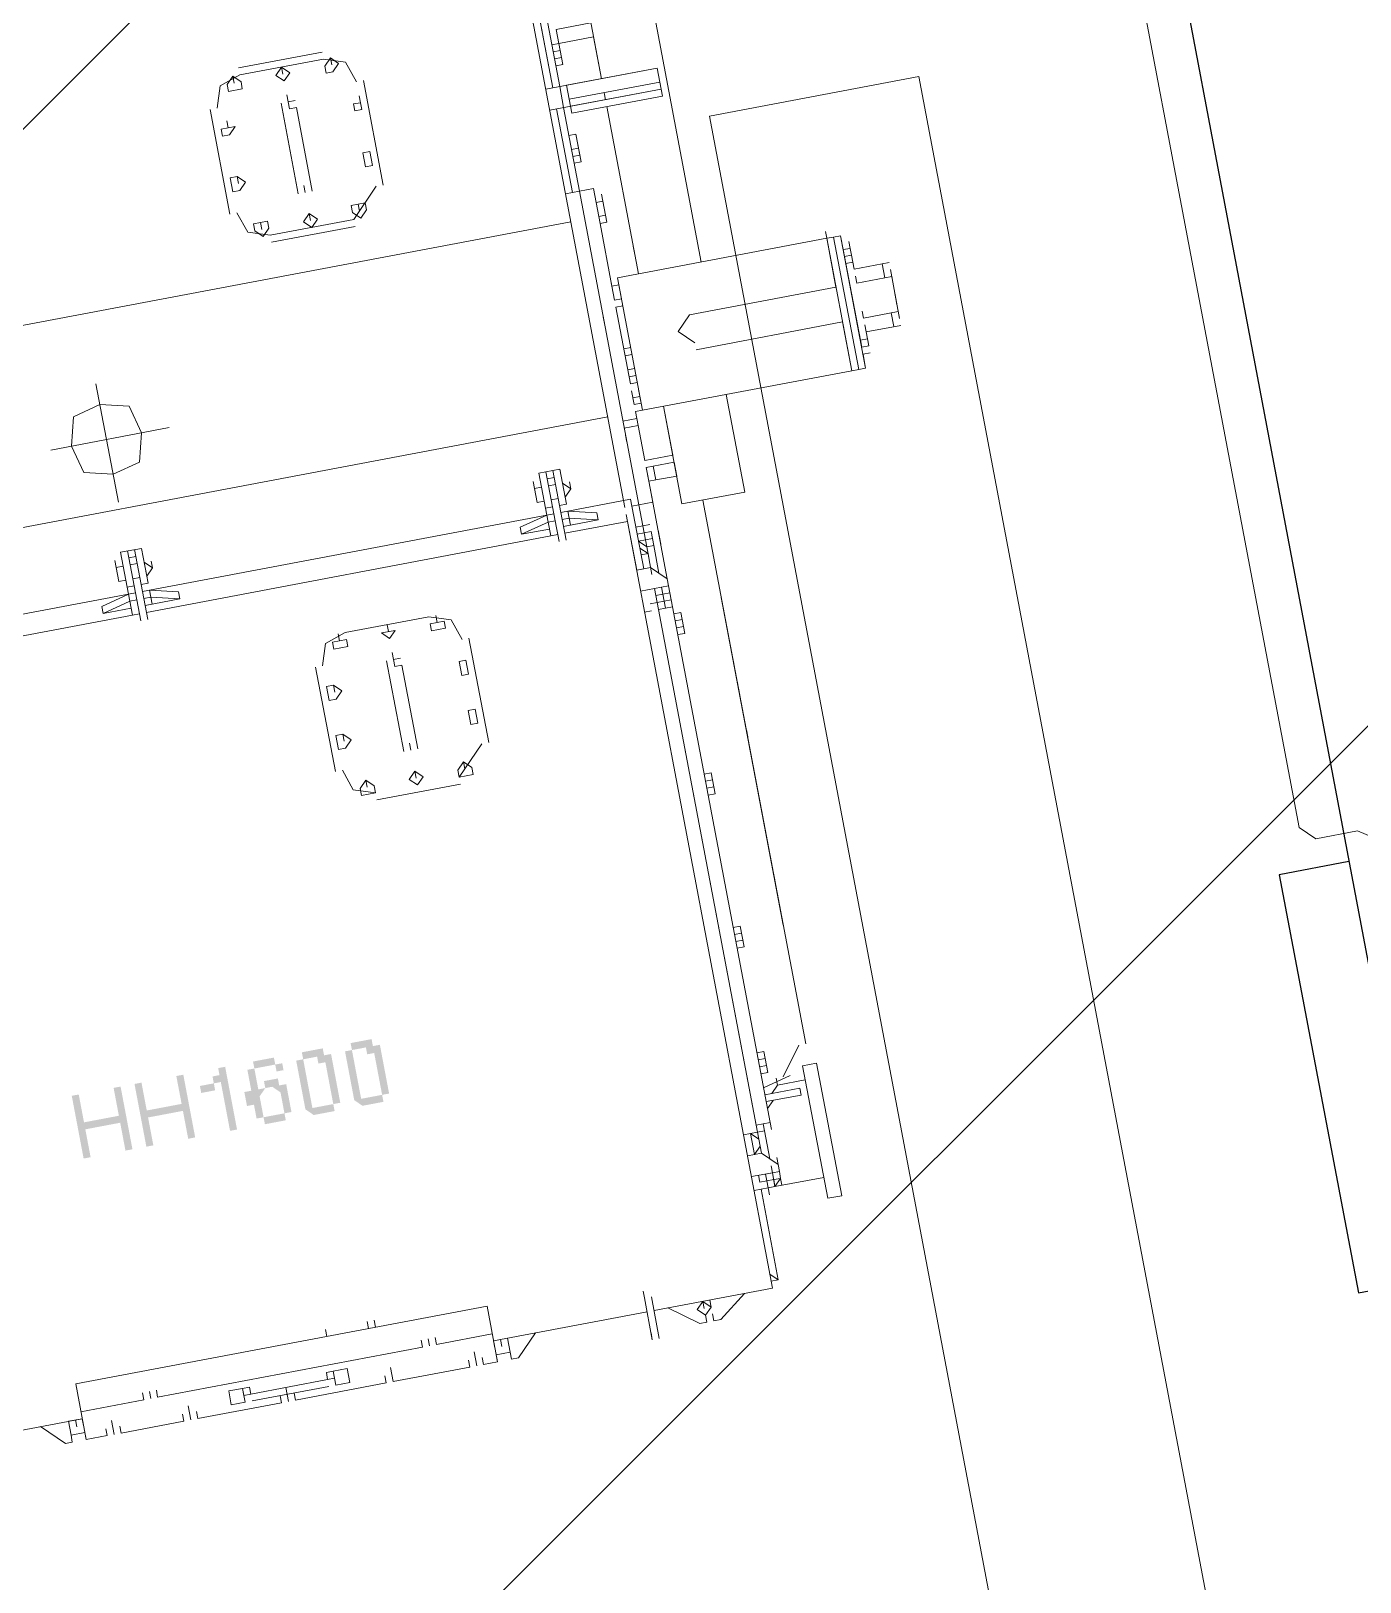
# Model space of a CAD drawing. Extents: x 407440 to 411585, y 6041728 to 6045069.
# Drawn here: x 408266.95 to 408277.7, y 6044218.58 to 6044231.13 of the extents above; entities that cross this region are included whole.
import ezdxf

# ---------------------------------------------------------------- set-up
doc = ezdxf.new("R2010")
doc.units = 0
doc.header["$LTSCALE"] = 5
doc.linetypes.add('foc-TIELINE', pattern=[1.875, 1.25, -0.625])
doc.layers.add('P-PROPOSED-EXISTING-H', color=59, linetype='Continuous')
doc.layers.add('T-TIE', color=201, linetype='foc-TIELINE')

# ---------------------------------------------------------------- blocks, each defined once
blk = doc.blocks.new('P-RIG-877')
at = {"layer": 'T-TIE', "linetype": 'ByBlock', "transparency": 33554559}
for points in [[(3.1687, -16.1534), (3.1687, -16.1649), (3.1802, -16.1649), (3.1802, -16.1763), (3.1802, -16.1419), (3.1916, -16.1419), (3.1916, -16.1304), (3.2031, -16.1304), (3.2146, -16.1304), (3.2261, -16.1304), (3.2376, -16.1304), (3.249, -16.1304), (3.2605, -16.1304), (3.2605, -16.1534), (3.2605, -16.1189), (3.249, -16.1189), (3.2376, -16.1189), (3.2261, -16.1189), (3.2146, -16.1189), (3.2031, -16.1189), (3.1916, -16.1189), (3.1802, -16.1189), (3.1802, -16.1304), (3.1687, -16.1304), (3.1687, -16.1419)], [(3.1802, -16.1763), (3.1916, -16.1763), (3.2031, -16.1763), (3.2146, -16.1763), (3.2261, -16.1763), (3.2376, -16.1763), (3.249, -16.1763), (3.2605, -16.1763), (3.2605, -16.1763), (3.272, -16.1649), (3.272, -16.1304), (3.2605, -16.1304), (3.2605, -16.1649), (3.249, -16.1649), (3.2376, -16.1649), (3.2261, -16.1649), (3.2146, -16.1649), (3.2031, -16.1649), (3.1916, -16.1649), (3.1802, -16.1649), (3.1802, -16.1534)], [(3.1687, -16.2338), (3.1687, -16.2452), (3.1802, -16.2452), (3.1802, -16.2567), (3.1802, -16.2223), (3.1916, -16.2223), (3.1916, -16.2108), (3.2031, -16.2108), (3.2146, -16.2108), (3.2261, -16.2108), (3.2376, -16.2108), (3.249, -16.2108), (3.2605, -16.2108), (3.2605, -16.2338), (3.2605, -16.1993), (3.249, -16.1993), (3.2376, -16.1993), (3.2261, -16.1993), (3.2146, -16.1993), (3.2031, -16.1993), (3.1916, -16.1993), (3.1802, -16.1993), (3.1802, -16.2108), (3.1687, -16.2108), (3.1687, -16.2223)], [(3.1802, -16.2567), (3.1916, -16.2567), (3.2031, -16.2567), (3.2146, -16.2567), (3.2261, -16.2567), (3.2376, -16.2567), (3.249, -16.2567), (3.2605, -16.2567), (3.2605, -16.2567), (3.272, -16.2452), (3.272, -16.2108), (3.2605, -16.2108), (3.2605, -16.2452), (3.249, -16.2452), (3.2376, -16.2452), (3.2261, -16.2452), (3.2146, -16.2452), (3.2031, -16.2452), (3.1916, -16.2452), (3.1802, -16.2452), (3.1802, -16.2338)], [(3.1687, -16.3026), (3.1687, -16.3256), (3.1802, -16.3256), (3.1802, -16.2912), (3.1916, -16.2912), (3.1916, -16.2797), (3.1802, -16.2797), (3.1802, -16.2912), (3.1687, -16.2912)], [(3.1802, -16.3256), (3.1802, -16.3371), (3.1916, -16.3371), (3.2031, -16.3371), (3.2146, -16.3371), (3.2146, -16.3486), (3.2261, -16.3486), (3.2376, -16.3486), (3.2376, -16.3371), (3.249, -16.3371), (3.2605, -16.3371), (3.2605, -16.3256), (3.272, -16.3256), (3.272, -16.2912), (3.2605, -16.2912), (3.2605, -16.2797), (3.2605, -16.3256), (3.249, -16.3256), (3.2376, -16.3256), (3.2261, -16.3256), (3.2261, -16.3256), (3.2146, -16.3141), (3.2146, -16.3256), (3.2031, -16.3256), (3.1916, -16.3256), (3.1802, -16.3256), (3.1802, -16.3026)], [(3.2031, -16.3026), (3.2031, -16.3141), (3.2146, -16.3141), (3.2146, -16.3256), (3.2146, -16.2797), (3.2146, -16.2912), (3.2031, -16.2912)], [(3.2146, -16.2797), (3.2146, -16.3141), (3.2146, -16.3026), (3.2261, -16.2912), (3.2376, -16.2912), (3.249, -16.2912), (3.2605, -16.2912), (3.2605, -16.3026), (3.2605, -16.2797), (3.249, -16.2797), (3.2376, -16.2797), (3.2261, -16.2797), (3.2146, -16.2797)], [(3.1687, -16.3715), (3.1687, -16.383), (3.1802, -16.383), (3.1802, -16.3945), (3.1916, -16.3945), (3.1916, -16.406), (3.1916, -16.383), (3.272, -16.383), (3.272, -16.3715)], [(3.1916, -16.406), (3.1916, -16.4174), (3.2031, -16.4174), (3.2031, -16.3945), (3.1916, -16.3945), (3.1916, -16.383)], [(3.1687, -16.4404), (3.1687, -16.4519), (3.2146, -16.4519), (3.2146, -16.5093), (3.2261, -16.4519), (3.272, -16.4519), (3.272, -16.4404)], [(3.1687, -16.5093), (3.1687, -16.5208), (3.272, -16.5208), (3.272, -16.5093), (3.2261, -16.5093), (3.2261, -16.4519), (3.2146, -16.5093)], [(3.1687, -16.5437), (3.1687, -16.5552), (3.2146, -16.5552), (3.2146, -16.6126), (3.2261, -16.5552), (3.272, -16.5552), (3.272, -16.5437)], [(3.1687, -16.6126), (3.1687, -16.6241), (3.272, -16.6241), (3.272, -16.6126), (3.2261, -16.6126), (3.2261, -16.5552), (3.2146, -16.6126)]]:
    blk.add_hatch(color=256, dxfattribs=at).paths.add_polyline_path(points)
at = {"layer": 'T-TIE', "linetype": 'ByBlock', "lineweight": 18}
for points in [[(3.1113, -14.592), (3.1342, -14.569), (3.1342, -14.5002), (3.1572, -14.4657), (3.1572, -14.1787), (0.6774, -14.1787), (0.6774, -14.4657), (0.7003, -14.5002), (0.7003, -14.569), (0.7233, -14.592)], [(2.0321, -15.1546), (2.0321, -15.166), (2.2502, -15.166), (2.2502, -15.1546)], [(3.559, -15.4301), (3.559, -15.4531), (3.3409, -15.4531), (3.3409, -15.4301)], [(2.962, -15.4416), (2.9735, -15.4416)], [(1.7336, -15.476), (1.7451, -15.476)], [(2.0321, -15.476), (1.7566, -15.476)], [(2.365, -15.5105), (2.365, -15.5219), (2.365, -15.5105), (2.3421, -15.5105), (2.3421, -15.476), (2.365, -15.476)], [(2.1469, -15.5219), (2.1469, -15.5105)], [(2.1584, -15.5219), (2.1584, -15.5105)], [(2.5602, -15.5219), (2.5602, -15.5334)], [(1.7451, -15.5564), (1.8828, -15.5564)], [(2.3995, -15.6597), (2.411, -15.6138), (2.3995, -15.6138), (2.388, -15.6597)], [(2.4339, -15.6712), (2.4224, -15.6712)], [(2.4224, -15.6827), (2.4339, -15.6827)], [(2.4339, -15.6827), (2.4224, -15.6827)], [(3.6968, -15.6712), (3.6853, -15.6827), (3.6968, -15.6942), (3.7083, -15.6827)], [(3.6968, -15.6712), (3.6853, -15.6712)], [(3.6853, -15.6827), (3.6968, -15.6827)], [(3.6968, -15.6827), (3.6853, -15.6827)], [(2.3765, -15.6942), (2.388, -15.6942)], [(1.5958, -15.9123), (1.6073, -15.8778), (1.6417, -15.8664), (1.6073, -15.8778)], [(1.6647, -15.8664), (1.6762, -15.8664)], [(1.6877, -15.8664), (1.6762, -15.8664), (1.6762, -15.8778), (1.6877, -15.8778)], [(1.7566, -15.8664), (1.768, -15.8664)], [(1.7795, -15.8778), (1.7566, -15.8778), (1.7566, -15.8664), (1.7795, -15.8664)], [(1.814, -15.8664), (1.8599, -15.9123)], [(2.5143, -15.9123), (2.5258, -15.8778), (2.5602, -15.8664), (2.5258, -15.8778)], [(2.5946, -15.8664), (2.6061, -15.8664)], [(2.6176, -15.8778), (2.5946, -15.8778), (2.5946, -15.8664), (2.6176, -15.8664)], [(2.675, -15.8664), (2.6865, -15.8664)], [(2.698, -15.8778), (2.675, -15.8778), (2.675, -15.8664), (2.698, -15.8664)], [(2.7324, -15.8664), (2.7783, -15.9123)], [(1.6188, -15.9008), (1.6188, -15.9123), (1.6073, -15.9123), (1.5958, -15.9008), (1.6073, -15.8893)], [(1.5958, -15.9008), (1.6073, -15.9008)], [(1.8484, -15.9123), (1.8369, -15.9123), (1.8369, -15.8893), (1.8484, -15.8893), (1.8599, -15.9008)], [(1.8369, -15.9008), (1.8484, -15.9008)], [(2.5143, -15.9008), (2.5258, -15.9008)], [(2.5372, -15.9008), (2.5372, -15.9123), (2.5258, -15.9123), (2.5258, -15.8893), (2.5372, -15.8893)], [(2.7783, -15.9123), (2.7669, -15.9123), (2.7554, -15.9008), (2.7669, -15.8893), (2.7783, -15.8893)], [(2.7554, -15.9008), (2.7669, -15.9008)], [(1.6188, -15.9812), (1.6073, -15.9927), (1.5958, -15.9812), (1.6073, -15.9697)], [(1.5958, -15.9812), (1.6073, -15.9812)], [(1.8599, -15.9812), (1.8484, -15.9927), (1.8369, -15.9812), (1.8484, -15.9697)], [(1.8369, -15.9812), (1.8484, -15.9812)], [(2.5143, -15.9812), (2.5258, -15.9812)], [(2.5372, -15.9812), (2.5258, -15.9927), (2.5258, -15.9697)], [(2.7783, -15.9812), (2.7669, -15.9927), (2.7554, -15.9812), (2.7669, -15.9697)], [(2.7554, -15.9812), (2.7669, -15.9812)], [(3.6968, -16.0041), (3.6853, -16.0041)], [(3.6279, -16.7045), (3.6279, -16.0271)], [(3.6738, -16.1189), (3.6738, -16.0271)], [(3.6853, -16.0156), (3.6968, -16.0156)], [(3.6853, -16.0156), (3.6968, -16.0156)], [(3.6968, -16.0271), (3.6853, -16.0271)], [(1.6417, -16.096), (1.6073, -16.0845), (1.5958, -16.0501), (1.6073, -16.0845)], [(1.6188, -16.073), (1.6073, -16.073), (1.5958, -16.0615), (1.6073, -16.0501), (1.6188, -16.0501)], [(1.5958, -16.0615), (1.6073, -16.0615)], [(1.8599, -16.0501), (1.8484, -16.0845), (1.814, -16.096), (1.8484, -16.0845)], [(1.8599, -16.0615), (1.8484, -16.073), (1.8369, -16.073), (1.8369, -16.0501), (1.8484, -16.0501)], [(1.8369, -16.0615), (1.8484, -16.0615)], [(2.5602, -16.096), (2.5258, -16.0845), (2.5143, -16.0501), (2.5258, -16.0845)], [(2.5143, -16.0615), (2.5258, -16.0615)], [(2.5372, -16.073), (2.5258, -16.073), (2.5258, -16.0501), (2.5372, -16.0501)], [(2.7783, -16.0501), (2.7669, -16.0845), (2.7324, -16.096), (2.7669, -16.0845)], [(2.7783, -16.0615), (2.7783, -16.073), (2.7669, -16.073), (2.7554, -16.0615), (2.7669, -16.0501), (2.7783, -16.0501)], [(2.7554, -16.0615), (2.7669, -16.0615)], [(3.7083, -16.0615), (3.7198, -16.0615), (3.7083, -16.0615), (3.6968, -16.0615)], [(1.6647, -16.0845), (1.6762, -16.0845)], [(1.6877, -16.096), (1.6762, -16.096), (1.6762, -16.073), (1.6877, -16.0845)], [(1.7795, -16.096), (1.7566, -16.096), (1.7566, -16.0845), (1.768, -16.073), (1.7795, -16.0845)], [(1.7566, -16.0845), (1.768, -16.0845)], [(2.6176, -16.096), (2.5946, -16.096), (2.5946, -16.0845), (2.6061, -16.073), (2.6176, -16.0845)], [(2.5946, -16.0845), (2.6061, -16.0845)], [(2.698, -16.096), (2.675, -16.096), (2.675, -16.0845), (2.6865, -16.073), (2.698, -16.0845)], [(2.675, -16.0845), (2.6865, -16.0845)], [(3.6624, -16.1189), (3.6738, -16.1189)], [(3.6624, -16.1304), (3.6738, -16.1304)], [(3.6624, -16.1304), (3.6738, -16.1304)], [(3.6624, -16.1419), (3.6738, -16.1419)], [(3.6624, -16.1419), (3.6738, -16.1419)], [(3.6738, -16.5782), (3.6738, -16.1419)], [(3.6164, -16.2223), (3.6279, -16.2223)], [(3.6853, -16.2682), (3.6853, -16.2912), (3.7083, -16.2912), (3.7083, -16.2682)], [(2.078, -16.3715), (2.0895, -16.4174), (2.1354, -16.4289), (2.1813, -16.4174), (2.1928, -16.3715), (2.1813, -16.3256), (2.1354, -16.3141), (2.0895, -16.3256)], [(2.3995, -16.3486), (2.411, -16.3026), (2.3995, -16.3026), (2.388, -16.3486)], [(3.6164, -16.2912), (3.6279, -16.2912)], [(2.388, -16.383), (2.3995, -16.383), (2.411, -16.4289), (2.3995, -16.4289)], [(2.4224, -16.3715), (2.4339, -16.3715)], [(2.4339, -16.3715), (2.4224, -16.3715)], [(3.7083, -16.3715), (3.7198, -16.3715), (3.7083, -16.3715), (3.6968, -16.3715)], [(3.7083, -16.3715), (3.7198, -16.3715)], [(3.6853, -16.4289), (3.6968, -16.4289)], [(3.6853, -16.4634), (3.6853, -16.4404), (3.7083, -16.4404), (3.7083, -16.4634)], [(3.7083, -16.5323), (3.7198, -16.5323), (3.7083, -16.5323), (3.6968, -16.5323)], [(3.7083, -16.5323), (3.7198, -16.5323)], [(3.6624, -16.5897), (3.6738, -16.5897)], [(3.6624, -16.5897), (3.6738, -16.5897)], [(3.6624, -16.6011), (3.6738, -16.6011)], [(3.6624, -16.6011), (3.6738, -16.6011)], [(3.6738, -16.7045), (3.6738, -16.6011)], [(3.7083, -16.6585), (3.7198, -16.6585), (3.7083, -16.6585), (3.6968, -16.6585)], [(3.6853, -16.7159), (3.6968, -16.7159)], [(3.6968, -16.7159), (3.6853, -16.7159)], [(3.6968, -16.7274), (3.6853, -16.7274)]]:
    blk.add_lwpolyline(points, close=True, dxfattribs=at)
at = {"layer": 'T-TIE', "linetype": 'ByBlock', "lineweight": 25}
for points in [[(8.4383, -17.4048), (8.2202, -17.4048), (8.1513, -17.4737), (7.9906, -17.4737), (7.9906, -18.2084), (-4.1905, -18.2084), (-4.1905, -14.5231), (7.9906, -14.5231), (7.9906, -15.5564), (8.0021, -15.5564), (7.9217, -15.5794)], [(3.1802, -14.5231), (3.1802, -14.6379), (3.869, -14.6379), (3.869, -14.5231)]]:
    blk.add_lwpolyline(points, dxfattribs=at)
at = {"layer": 'T-TIE', "linetype": 'ByBlock', "lineweight": 18}
for points in [[(5.2697, -15.3153), (1.8025, -15.3153), (1.8025, -14.9709), (5.2697, -14.9709)], [(2.0895, -15.0742), (2.0895, -15.1316), (2.078, -15.1316), (2.0665, -15.1316), (2.0551, -15.1316), (2.0551, -15.1431), (2.0436, -15.1431)], [(2.1584, -15.0742), (2.1125, -15.0742), (2.1125, -15.1316), (2.101, -15.1316)], [(2.1813, -15.0742), (2.101, -15.0742)], [(2.1699, -15.0742), (2.1699, -15.1316), (2.1584, -15.1316)], [(2.1928, -15.0742), (2.1928, -15.1316), (2.1813, -15.1316)], [(2.1125, -15.0857), (2.0895, -15.0857)], [(2.1928, -15.0857), (2.1699, -15.0857)], [(2.1928, -15.1431), (2.2043, -15.1431), (2.2043, -15.1316), (2.2158, -15.1316), (2.2043, -15.1316), (2.2043, -15.1431), (2.078, -15.1431), (2.0665, -15.1431), (2.0551, -15.1431), (2.0321, -15.1431), (2.2502, -15.1431), (2.2273, -15.1431), (2.2273, -15.1316)], [(2.0551, -15.1431), (2.0665, -15.1431), (2.0665, -15.1316), (2.0551, -15.1316), (2.0436, -15.1316)], [(2.078, -15.1316), (2.0665, -15.1316)], [(2.078, -15.1431), (2.078, -15.1316), (2.078, -15.1431)], [(2.2043, -15.1431), (2.2158, -15.1431), (2.2043, -15.1431), (2.2158, -15.1431), (2.2158, -15.1316), (2.2043, -15.1316), (2.1928, -15.1316), (2.2043, -15.1316)], [(2.0321, -15.1546), (2.0321, -15.1431)], [(2.0665, -15.1431), (2.0665, -15.1431)], [(2.0665, -15.1431), (2.0665, -15.1431)], [(2.2158, -15.1431), (2.2158, -15.1431)], [(2.2158, -15.1431), (2.2158, -15.1431)], [(2.2502, -15.1546), (2.2502, -15.1431), (2.2387, -15.1431)], [(2.1584, -15.4071), (2.1354, -15.4301), (2.1125, -15.4071), (2.1125, -15.166), (2.0321, -15.166), (2.0206, -15.166)], [(2.0321, -15.166), (2.0321, -15.5105), (2.2502, -15.5105), (2.2502, -15.166)], [(2.2387, -15.166), (2.2502, -15.166), (2.1699, -15.166), (2.1699, -15.4071)], [(2.0321, -15.3727), (1.0447, -15.3727), (1.0447, -15.476)], [(1.7106, -15.3842), (1.7566, -15.3842), (1.7566, -15.5334), (1.7106, -15.5334), (1.7106, -15.3842), (1.7106, -15.5679)], [(1.7336, -15.3842), (1.7336, -15.5334)], [(1.7451, -15.5334), (1.7451, -15.3842), (1.7451, -15.5679)], [(2.2502, -15.3727), (2.411, -15.3727), (2.411, -15.476), (2.2502, -15.476), (2.3306, -15.476), (2.3306, -15.5219), (2.2502, -15.5219), (2.2502, -15.5105)], [(3.3065, -15.4416), (2.411, -15.4416)], [(2.5717, -15.4416), (2.5832, -15.4416), (3.1113, -15.4416), (3.0998, -15.4416)], [(2.6635, -15.4416), (2.652, -15.4416)], [(2.6865, -15.4416), (2.675, -15.4416)], [(2.7324, -15.4416), (2.7209, -15.4416), (2.7095, -15.4416)], [(2.8013, -15.4416), (2.7898, -15.4416)], [(2.8243, -15.4416), (2.8128, -15.4416)], [(2.8702, -15.4416), (2.8587, -15.4416)], [(2.9046, -15.4416), (2.8931, -15.4416)], [(3.008, -15.4416), (2.9965, -15.4416)], [(3.0424, -15.4416), (3.0309, -15.4416)], [(3.3524, -15.4875), (3.3065, -15.4531)], [(3.3639, -15.499), (3.3639, -15.4531)], [(3.5246, -15.5449), (3.5246, -15.5334), (3.5131, -15.5334), (3.5131, -15.5219), (3.5246, -15.5219), (3.5246, -15.5334), (3.5246, -15.4531)], [(1.6188, -15.476), (1.6188, -15.5334), (1.6417, -15.5334), (1.6417, -15.476), (1.6417, -15.5334), (1.6417, -15.476), (1.7106, -15.476), (1.2973, -15.476)], [(1.9976, -15.476), (1.9862, -15.476)], [(3.3524, -15.476), (3.3639, -15.5219)], [(3.3868, -15.5219), (3.3868, -15.4645), (3.3753, -15.4645), (3.3753, -15.5219)], [(1.8943, -15.5105), (1.9058, -15.5105), (1.9058, -15.5219), (1.9058, -15.5105), (1.9402, -15.5105), (1.9402, -15.5219), (2.0436, -15.5219), (2.0321, -15.5219), (2.0436, -15.5219), (2.0665, -15.5219), (2.0436, -15.5219), (2.0665, -15.5219), (2.0665, -15.5105), (2.0436, -15.5105), (2.0436, -15.5219), (2.0436, -15.5105), (2.0321, -15.5105)], [(1.9288, -15.5219), (1.9058, -15.5219), (1.9288, -15.5219), (1.9288, -15.5105)], [(1.9402, -15.5105), (1.9402, -15.5105)], [(2.0665, -15.5105), (2.0665, -15.5105)], [(2.2043, -15.5105), (2.2043, -15.5219), (2.078, -15.5219), (2.078, -15.5105)], [(2.1813, -15.5219), (2.1813, -15.5105), (2.1813, -15.5219)], [(2.1928, -15.5105), (2.1928, -15.5219)], [(2.2273, -15.5219), (2.2387, -15.5219), (2.2158, -15.5219), (2.2387, -15.5219), (2.2387, -15.5105), (2.2158, -15.5105)], [(2.2158, -15.5219), (2.2387, -15.5219), (2.2273, -15.5219), (2.2273, -15.5105), (2.2387, -15.5105)], [(2.2158, -15.5105), (2.2158, -15.5105)], [(2.3306, -15.5105), (2.3306, -15.5219), (2.2961, -15.5219), (2.2847, -15.5219)], [(2.365, -15.5219), (2.3421, -15.5219), (2.365, -15.5219), (2.3535, -15.5219), (2.365, -15.5219), (2.3421, -15.5219), (2.3421, -15.5105)], [(2.3421, -15.5105), (2.3421, -15.5105)], [(2.365, -15.5105), (2.3535, -15.5105)], [(2.5832, -15.5219), (2.5832, -15.5105), (2.6176, -15.5105), (2.6176, -15.5219)], [(2.6061, -15.5219), (2.6061, -15.5105), (2.5832, -15.5105)], [(2.5832, -15.5105), (2.5832, -15.5105)], [(2.5946, -15.5219), (2.5946, -15.5105)], [(2.5946, -15.5105), (2.5946, -15.5105)], [(2.6061, -15.5105), (2.6061, -15.5105)], [(2.8472, -15.5219), (2.8472, -15.5105), (2.8817, -15.5105), (2.8817, -15.5219)], [(2.8702, -15.5219), (2.8702, -15.5105), (2.8472, -15.5105)], [(2.8472, -15.5105), (2.8472, -15.5105)], [(2.8587, -15.5219), (2.8587, -15.5105)], [(2.8587, -15.5105), (2.8587, -15.5105)], [(2.8702, -15.5105), (2.8702, -15.5105)], [(3.0998, -15.5219), (3.0998, -15.5105), (3.1342, -15.5105), (3.1342, -15.5219)], [(3.1113, -15.5219), (3.1113, -15.5105), (3.1342, -15.5105)], [(3.1113, -15.5105), (3.1113, -15.5105)], [(3.1228, -15.5219), (3.1228, -15.5105)], [(3.1228, -15.5105), (3.1228, -15.5105)], [(3.1342, -15.5105), (3.1342, -15.5105)], [(3.3065, -15.5219), (3.3065, -15.5105), (3.3409, -15.5105), (3.3409, -15.5219)], [(3.3294, -15.5219), (3.3294, -15.5105), (3.3065, -15.5105)], [(3.3065, -15.5105), (3.3065, -15.5105)], [(3.3179, -15.5219), (3.3179, -15.5105)], [(3.3179, -15.5105), (3.3179, -15.5105)], [(3.3294, -15.5105), (3.3294, -15.5105)], [(3.3753, -15.5105), (3.3639, -15.499), (3.3524, -15.499)], [(3.3983, -15.5219), (3.3868, -15.5105)], [(1.6417, -15.5449), (1.6417, -15.5334), (1.6762, -15.5334), (1.6762, -15.5449)], [(1.6647, -15.5449), (1.6647, -15.5334), (1.6417, -15.5334)], [(1.6417, -15.5334), (1.6417, -15.5334)], [(1.6417, -15.5334), (1.6417, -15.5334)], [(1.6532, -15.5449), (1.6532, -15.5334)], [(1.6532, -15.5334), (1.6532, -15.5334)], [(1.6532, -15.5334), (1.6532, -15.5334)], [(1.6647, -15.5334), (1.6647, -15.5334)], [(1.6647, -15.5334), (1.6647, -15.5334)], [(1.791, -15.5449), (1.791, -15.5334), (1.8369, -15.5334), (1.8369, -15.5449)], [(1.8254, -15.5449), (1.8254, -15.5334), (1.8025, -15.5334)], [(1.8025, -15.5334), (1.8025, -15.5334)], [(1.8025, -15.5334), (1.8025, -15.5334)], [(1.814, -15.5449), (1.814, -15.5334)], [(1.814, -15.5334), (1.814, -15.5334)], [(1.814, -15.5334), (1.814, -15.5334)], [(1.8254, -15.5334), (1.8254, -15.5334)], [(1.8254, -15.5334), (1.8254, -15.5334)], [(2.5258, -15.5219), (2.365, -15.5219), (2.3995, -15.5219), (2.3995, -15.5449), (2.4339, -15.5449), (2.3995, -15.5449), (1.8828, -15.5449), (1.8828, -15.5679)], [(2.3995, -15.5564), (2.3995, -15.5449), (1.8828, -15.5449), (1.8828, -15.5219), (1.9058, -15.5219), (1.8943, -15.5219), (1.9058, -15.5219), (1.9402, -15.5219)], [(1.9402, -15.5219), (1.9402, -15.5219)], [(2.0665, -15.5219), (2.0665, -15.5219)], [(2.2158, -15.5219), (2.2158, -15.5219)], [(2.2617, -15.5219), (2.2617, -15.5449)], [(2.2732, -15.5449), (2.2732, -15.5219)], [(2.3421, -15.5219), (2.3421, -15.5219)], [(2.5372, -15.5449), (2.5487, -15.5449), (2.5487, -15.5219), (2.5372, -15.5219), (2.5487, -15.5219), (2.5372, -15.5219), (2.5258, -15.5219), (2.5028, -15.5449), (2.5028, -15.5679), (2.5028, -15.5564), (2.388, -15.5564), (2.388, -15.6712), (2.3995, -15.6712), (2.3995, -15.6597), (2.3995, -15.6712), (2.4224, -15.6712), (2.4224, -15.5679), (3.6853, -15.5679), (3.6853, -15.763)], [(2.5143, -15.5449), (2.4684, -15.5449), (2.4569, -15.5449), (2.4684, -15.5449), (2.4684, -15.5334), (2.4569, -15.5334), (2.4569, -15.5564), (2.4569, -15.5449), (2.4454, -15.5449), (2.4339, -15.5449), (2.4454, -15.5449), (2.4569, -15.5449), (2.4684, -15.5449), (2.4569, -15.5449), (2.4684, -15.5449), (2.4569, -15.5449)], [(2.4339, -15.5564), (2.4339, -15.5334)], [(2.4684, -15.5219), (2.4569, -15.5219), (2.4454, -15.5219)], [(2.4454, -15.5449), (2.4569, -15.5449), (2.4684, -15.5449), (2.4569, -15.5449), (2.4454, -15.5449), (2.4454, -15.5334), (2.4454, -15.5564)], [(2.4684, -15.5334), (2.4569, -15.5334), (2.4454, -15.5334)], [(2.4454, -15.5564), (2.4454, -15.5334), (2.4454, -15.5564)], [(2.4569, -15.5564), (2.4684, -15.5449), (2.4684, -15.5334), (2.5143, -15.5334)], [(2.5372, -15.5679), (2.5372, -15.5219), (2.5487, -15.5219), (2.5717, -15.5219)], [(2.5602, -15.5449), (2.5487, -15.5449), (2.5602, -15.5449), (2.5487, -15.5449), (2.5602, -15.5449), (2.5602, -15.5564), (2.5602, -15.5334), (2.5717, -15.5334), (2.5487, -15.5334), (2.5372, -15.5334)], [(2.5487, -15.5334), (2.5487, -15.5449)], [(3.4672, -15.5449), (3.4213, -15.5449), (3.4213, -15.5219), (2.5717, -15.5219), (2.5717, -15.5334), (2.5717, -15.5449), (2.5602, -15.5449), (2.5717, -15.5449), (2.5602, -15.5449), (2.5717, -15.5449)], [(2.5602, -15.5334), (2.5602, -15.5334)], [(2.5602, -15.5334), (2.5602, -15.5564)], [(2.5602, -15.5334), (2.5602, -15.5334)], [(2.5832, -15.5219), (2.5832, -15.5219)], [(2.5946, -15.5219), (2.5946, -15.5219)], [(2.6061, -15.5219), (2.6061, -15.5219)], [(2.8472, -15.5219), (2.8472, -15.5219)], [(2.8587, -15.5219), (2.8587, -15.5219)], [(2.8702, -15.5219), (2.8702, -15.5219)], [(3.1113, -15.5219), (3.1113, -15.5219)], [(3.1228, -15.5219), (3.1228, -15.5219)], [(3.1342, -15.5219), (3.1342, -15.5219)], [(3.3065, -15.5219), (3.3065, -15.5219)], [(3.3179, -15.5219), (3.3179, -15.5219)], [(3.3294, -15.5219), (3.3294, -15.5219)], [(3.4213, -15.5219), (3.4327, -15.5219)], [(3.4327, -15.5334), (3.4327, -15.5449), (3.4213, -15.5449), (3.4327, -15.5449), (3.4213, -15.5449), (3.4213, -15.5334), (3.4327, -15.5334), (3.4787, -15.5334)], [(3.4327, -15.5334), (3.4327, -15.5334)], [(3.5131, -15.5219), (3.5131, -15.5334), (3.5131, -15.5219), (3.5016, -15.5219), (3.4901, -15.5219), (3.4672, -15.5449), (3.4672, -15.5679)], [(3.4787, -15.5219), (3.4901, -15.5219), (3.5016, -15.5219), (3.5016, -15.5449), (3.5131, -15.5449), (3.5131, -15.5564), (3.5016, -15.5564)], [(3.4901, -15.5219), (3.5016, -15.5219), (3.5016, -15.5334), (3.4901, -15.5334)], [(3.5016, -15.5679), (3.5016, -15.5334), (3.5246, -15.5334), (3.5131, -15.5219), (3.5016, -15.5219)], [(3.5016, -15.5449), (3.5131, -15.5449), (3.5131, -15.5334), (3.5131, -15.5449), (3.5246, -15.5449), (3.5131, -15.5449), (3.5246, -15.5449), (3.5246, -15.5564), (3.6738, -15.5564), (3.6624, -15.5679)], [(1.8828, -15.5449), (1.7451, -15.5449), (1.7106, -15.5449), (1.2744, -15.5449), (1.2514, -15.5449), (1.2055, -15.5449), (1.1251, -15.5449), (1.1251, -15.5564), (1.1251, -15.5679)], [(1.4121, -15.5564), (1.7106, -15.5564), (1.2744, -15.5564)], [(2.101, -15.5449), (2.0895, -15.5449)], [(2.2961, -15.5449), (2.2847, -15.5449)], [(2.411, -15.5564), (2.411, -15.5564)], [(2.4798, -15.5564), (2.4798, -15.5449), (2.4684, -15.5564)], [(2.5028, -15.5449), (2.4798, -15.5449)], [(2.5487, -15.5449), (2.5487, -15.5449)], [(3.4098, -15.5449), (3.4213, -15.5449), (3.4098, -15.5449), (3.4213, -15.5449), (2.5717, -15.5449), (3.4327, -15.5449), (3.4327, -15.5679)], [(2.5717, -15.5679), (2.5717, -15.5564)], [(3.4098, -15.5449), (3.4098, -15.5449)], [(3.4327, -15.5564), (3.4327, -15.5449), (3.4213, -15.5449)], [(3.4442, -15.5449), (3.4327, -15.5564), (3.4672, -15.5564), (3.4557, -15.5449)], [(3.4327, -15.5564), (3.4327, -15.5564)], [(3.5246, -15.5679), (3.5246, -15.5449), (3.5361, -15.5449)], [(3.6738, -15.5679), (3.6738, -15.5564)], [(2.3995, -15.5679), (2.388, -15.5679), (0.1148, -15.5679)], [(1.9288, -17.1637), (1.9288, -15.5679)], [(2.2502, -17.1637), (2.2502, -15.5679)], [(2.5028, -15.5679), (2.411, -15.5679)], [(2.411, -15.6138), (2.411, -15.6712)], [(3.6853, -15.6138), (3.7198, -15.6597), (3.7198, -15.6712), (3.7083, -15.6712)], [(2.388, -16.3486), (2.3995, -16.3486), (2.3995, -16.36), (2.388, -16.36), (2.3765, -16.36), (2.388, -16.36), (2.388, -15.6827), (2.3765, -15.6827), (2.3765, -15.6942), (2.3191, -15.6942), (2.3191, -15.6597), (2.3765, -15.6597), (2.3765, -15.6712), (2.3306, -15.6712)], [(2.3535, -15.6597), (2.365, -15.6597), (2.3421, -15.6597), (2.3535, -15.6482), (2.365, -15.6597)], [(2.3535, -15.6482), (2.3421, -15.6482)], [(2.388, -15.6597), (2.388, -15.6597)], [(2.411, -15.6597), (2.3995, -15.6597)], [(2.3191, -15.6712), (2.3306, -15.6712), (2.3306, -15.6827), (2.3421, -15.6827), (2.3421, -15.6712)], [(2.388, -16.36), (2.3995, -16.36), (2.4224, -16.36), (2.4339, -16.36), (2.4224, -16.36), (2.4224, -15.6942), (2.3995, -15.6942), (2.411, -15.7401), (2.3995, -15.7401), (2.388, -15.6942), (2.3995, -15.6942), (2.3995, -15.6827), (2.388, -15.6827), (2.3765, -15.6827), (2.3306, -15.6827), (2.3191, -15.6827)], [(2.3535, -15.6827), (2.365, -15.6827), (2.3535, -15.6827), (2.365, -15.6827), (2.365, -15.6712), (2.365, -15.6827), (2.3995, -15.6827), (2.411, -15.6827), (2.4224, -15.6827), (2.4224, -15.6942)], [(2.388, -15.6712), (2.3995, -15.6712), (2.365, -15.6712), (2.3535, -15.6712), (2.365, -15.6712)], [(2.411, -15.6712), (2.411, -15.6712)], [(2.411, -15.6712), (2.411, -15.6712)], [(2.411, -15.6827), (2.411, -15.6827)], [(2.411, -15.6827), (2.411, -15.6827)], [(2.4224, -15.6712), (2.4224, -15.6712)], [(3.6968, -15.6712), (3.6853, -15.6712)], [(3.6853, -15.7401), (3.7198, -15.6942), (3.7198, -15.6827), (3.7083, -15.6827)], [(3.6968, -15.6827), (3.6853, -15.6827)], [(3.6853, -15.6827), (3.6968, -15.6827)], [(3.6968, -15.6827), (3.6853, -15.6827)], [(3.6968, -15.6827), (3.6853, -15.6827)], [(3.6968, -15.6827), (3.6853, -15.6827)], [(2.3306, -15.7056), (2.3421, -15.7056), (2.3421, -15.6942)], [(2.3535, -15.7056), (2.365, -15.7056), (2.3421, -15.7056), (2.365, -15.7056), (2.365, -15.6942)], [(2.388, -15.6942), (2.3995, -15.6942), (2.388, -15.6942), (2.3765, -15.6942)], [(2.3995, -15.6942), (2.3995, -15.6942)], [(2.411, -15.6942), (2.411, -15.7401)], [(3.6624, -15.763), (3.7312, -15.763)], [(3.6853, -15.7745), (3.6853, -16.0271), (3.6853, -16.0041), (3.7083, -16.0041), (3.7083, -16.0271), (3.7198, -16.0271), (3.6279, -16.0271)], [(3.6509, -15.7745), (3.6624, -15.7745), (3.7312, -15.7745), (3.7198, -15.7745)], [(1.814, -15.8549), (1.6417, -15.8549), (1.814, -15.8549)], [(2.7324, -15.8549), (2.5602, -15.8549), (2.7324, -15.8549)], [(1.6762, -15.8664), (1.6647, -15.8664)], [(1.768, -15.8664), (1.7566, -15.8664)], [(2.6061, -15.8664), (2.5946, -15.8664)], [(2.6865, -15.8664), (2.675, -15.8664)], [(1.5843, -15.9123), (1.5843, -16.0501)], [(1.6073, -15.9008), (1.5958, -15.9008)], [(1.5958, -15.9123), (1.5958, -16.0501)], [(1.8599, -16.0501), (1.8599, -15.9123)], [(1.8714, -16.0501), (1.8714, -15.9123)], [(2.5258, -15.9008), (2.5143, -15.9008)], [(2.5143, -15.9123), (2.5143, -16.0501), (2.5143, -15.9123)], [(2.7898, -16.0501), (2.7898, -15.9123), (2.7898, -16.0501)], [(3.6853, -15.9582), (3.7198, -15.9927), (3.7198, -16.0041), (3.7083, -16.0041)], [(1.6073, -15.9812), (1.5958, -15.9812)], [(1.6532, -15.9812), (1.6417, -15.9812), (1.6532, -15.9812), (1.6532, -15.9697)], [(1.6417, -15.9812), (1.6647, -15.9812), (1.6647, -15.9697), (1.8025, -15.9697)], [(1.8025, -15.9812), (1.791, -15.9812)], [(2.5258, -15.9812), (2.5143, -15.9812)], [(2.7209, -15.9697), (2.5832, -15.9697), (2.5832, -15.9812), (2.5717, -15.9812), (2.5602, -15.9812), (2.5717, -15.9812), (2.5717, -15.9697)], [(2.7209, -15.9812), (2.7095, -15.9812)], [(1.8025, -15.9927), (1.6532, -15.9927)], [(2.7209, -15.9927), (2.5717, -15.9927)], [(3.6968, -16.0041), (3.6853, -16.0041)], [(3.6968, -16.0156), (3.6853, -16.0156)], [(3.6968, -16.0156), (3.6853, -16.0156)], [(3.6968, -16.0271), (3.6853, -16.0271)], [(3.7198, -16.0386), (3.7198, -16.0271), (3.7198, -16.0501), (3.7083, -16.0501), (3.7198, -16.0501), (3.7083, -16.0501), (3.7198, -16.0501), (3.7083, -16.0501)], [(1.6073, -16.0615), (1.5958, -16.0615)], [(2.5258, -16.0615), (2.5143, -16.0615)], [(3.7198, -16.0615), (3.7198, -16.0615)], [(3.7198, -16.0615), (3.7198, -16.0615)], [(1.6762, -16.0845), (1.6647, -16.0845)], [(1.768, -16.0845), (1.7566, -16.0845)], [(2.6061, -16.0845), (2.5946, -16.0845)], [(2.6865, -16.0845), (2.675, -16.0845)], [(3.7198, -16.073), (3.7083, -16.073), (3.7198, -16.073), (3.7083, -16.073), (3.7198, -16.073), (3.7198, -16.1993), (3.7083, -16.1993), (3.6968, -16.1993), (3.7083, -16.1993), (3.7198, -16.1993), (3.7083, -16.1993), (3.7198, -16.1993), (3.7083, -16.1993), (3.7198, -16.1993)], [(1.6417, -16.1075), (1.814, -16.1075), (1.6417, -16.1075)], [(2.5602, -16.1075), (2.7324, -16.1075), (2.5602, -16.1075)], [(3.6738, -16.1189), (3.6624, -16.1189)], [(3.6738, -16.1304), (3.6624, -16.1304)], [(3.6738, -16.1304), (3.6738, -16.1304)], [(3.6738, -16.1304), (3.6738, -16.1304)], [(3.6279, -16.2108), (3.6164, -16.2108)], [(3.7198, -16.2108), (3.7083, -16.2108), (3.7198, -16.2108), (3.7083, -16.2108), (3.7198, -16.2108), (3.7198, -16.36), (3.7083, -16.36), (3.7198, -16.36), (3.7083, -16.36), (3.7198, -16.36), (3.7083, -16.36)], [(3.7198, -16.1993), (3.7198, -16.1993)], [(3.7198, -16.1993), (3.7198, -16.1993)], [(2.1354, -16.4634), (2.1354, -16.2682)], [(2.411, -16.3026), (2.411, -16.36)], [(3.6968, -16.2912), (3.6853, -16.2912), (3.6968, -16.2912), (3.6968, -16.3026), (3.6853, -16.3026), (3.6968, -16.3026), (3.6968, -16.4289), (3.6968, -16.4404), (3.6853, -16.4404), (3.6968, -16.4404)], [(3.6853, -16.2912), (3.6853, -16.3026)], [(3.7083, -16.4289), (3.7083, -16.3026)], [(2.3535, -16.3486), (2.365, -16.3486), (2.3421, -16.3486), (2.3535, -16.3371), (2.365, -16.3486)], [(2.3535, -16.3371), (2.3421, -16.3371)], [(2.3765, -17.0489), (2.388, -17.0489), (2.388, -16.3715), (2.3765, -16.3715), (2.3765, -16.383), (2.3191, -16.383), (2.3191, -16.3486), (2.3765, -16.3486), (2.3765, -16.36), (2.3306, -16.36)], [(2.3191, -16.36), (2.3306, -16.36), (2.3306, -16.3715), (2.3421, -16.3715), (2.3421, -16.36)], [(2.3535, -16.3715), (2.365, -16.3715), (2.3535, -16.3715), (2.365, -16.3715), (2.365, -16.36), (2.365, -16.3715), (2.3995, -16.3715), (2.411, -16.3715), (2.4224, -16.3715), (2.4224, -16.383)], [(2.3995, -16.36), (2.365, -16.36), (2.3535, -16.36), (2.365, -16.36)], [(2.388, -16.3486), (2.388, -16.3486)], [(2.411, -16.3486), (2.3995, -16.3486)], [(2.411, -16.36), (2.411, -16.36)], [(2.411, -16.36), (2.411, -16.36)], [(2.4224, -16.36), (2.4224, -16.36)], [(2.2387, -16.3715), (2.0436, -16.3715)], [(2.3765, -16.3715), (2.3306, -16.3715), (2.3191, -16.3715)], [(2.3306, -16.3945), (2.3421, -16.3945), (2.3421, -16.383)], [(2.3535, -16.3945), (2.365, -16.3945), (2.3421, -16.3945), (2.365, -16.3945), (2.365, -16.383)], [(2.3995, -16.383), (2.3995, -16.3715), (2.388, -16.3715), (2.388, -16.383), (2.3765, -16.383)], [(2.4224, -17.0489), (2.4339, -17.0489), (2.4224, -17.0489), (2.4224, -16.383), (2.3995, -16.383), (2.3995, -16.3715), (2.388, -16.3715)], [(2.3995, -16.383), (2.3995, -16.383)], [(2.411, -16.3715), (2.411, -16.3715)], [(2.411, -16.3715), (2.411, -16.3715)], [(2.411, -16.383), (2.411, -16.4289)], [(3.7198, -16.3715), (3.7083, -16.3715)], [(3.7083, -16.383), (3.7198, -16.383), (3.7198, -16.5208), (3.7083, -16.5208), (3.7198, -16.5208), (3.7083, -16.5208), (3.7198, -16.5208), (3.7083, -16.5208)], [(3.7198, -16.3715), (3.7198, -16.3715)], [(3.7198, -16.3715), (3.7198, -16.3715)], [(3.6853, -16.4289), (3.6853, -16.4404)], [(3.7198, -16.5323), (3.7083, -16.5323)], [(3.7198, -16.5323), (3.7198, -16.5323)], [(3.7198, -16.5323), (3.7198, -16.5323)], [(3.7083, -16.5437), (3.7198, -16.5437), (3.7198, -16.6471), (3.7083, -16.6471), (3.7198, -16.6471), (3.7083, -16.6471)], [(3.6738, -16.5782), (3.6624, -16.5782)], [(3.6738, -16.5897), (3.6624, -16.5897)], [(3.6738, -16.5897), (3.6624, -16.5897)], [(3.6738, -16.5897), (3.6624, -16.5897)], [(3.6738, -16.5897), (3.6738, -16.5897)], [(3.6738, -16.5897), (3.6738, -16.5897)], [(3.7198, -16.6585), (3.7083, -16.6585)], [(3.7198, -16.6585), (3.7198, -16.6585)], [(3.7198, -16.6585), (3.7198, -16.6585)], [(3.7198, -16.67), (3.7083, -16.67), (3.7198, -16.67), (3.7083, -16.67), (3.7198, -16.67), (3.7198, -16.7045), (3.6279, -16.7045)], [(3.7198, -16.693), (3.7198, -16.7045), (3.7083, -16.7045), (3.7083, -16.7274), (3.6853, -16.7274), (3.6853, -16.7045), (3.6853, -16.957)], [(3.6968, -16.7045), (3.6853, -16.7045)], [(3.6968, -16.7159), (3.6853, -16.7159)], [(3.6853, -16.7159), (3.6968, -16.7159)], [(3.6968, -16.7159), (3.6853, -16.7159)], [(3.6968, -16.7159), (3.6853, -16.7159)], [(3.6853, -16.7733), (3.7198, -16.7389), (3.7198, -16.7274), (3.7083, -16.7274)], [(3.6968, -16.7274), (3.6853, -16.7274)]]:
    blk.add_lwpolyline(points, dxfattribs=at)

msp = doc.modelspace()

# ---------------------------------------------------------------- hatches: boundary and pattern name
at = {"layer": 'P-PROPOSED-EXISTING-H'}
h = msp.add_hatch(dxfattribs=at)
h.set_pattern_fill('ANSI31', color=256, scale=3.498392, style=0)
h.set_pattern_definition([(45, (-2243.128, 2713.837), (-7.854113246, 7.854113246), [])])
edge = h.paths.add_edge_path()
edge.add_line((408709.29, 6043818.222), (408241.305, 6043729.713))
edge.add_line((408241.305, 6043729.713), (407794.436, 6043645.198))
edge.add_line((407794.436, 6043645.198), (407673.83, 6044282.895))
edge.add_line((407673.83, 6044282.895), (408123.669, 6044351.83))
edge.add_line((408123.669, 6044351.83), (408654.575, 6044433.189))
edge.add_line((408654.575, 6044433.189), (409028.997, 6044539.866))
edge.add_line((409028.997, 6044539.866), (409149.726, 6043901.52))
edge.add_line((409149.726, 6043901.52), (408898.792, 6043854.062))
edge.add_arc((408782.127, 6043952.01), 152.33, 241.43508, 319.98432, ccw=False)

# ---------------------------------------------------------------- block references
at = {"layer": 'T-TIE', "linetype": 'ByBlock', "xscale": 4.999999999955019, "yscale": 4.999999999955019, "zscale": 4.999999999955019, "rotation": 280.7096999997605}
msp.add_blockref('P-RIG-877', (408346.005, 6044253.532), dxfattribs=at)

doc.saveas('drawing.dxf')
